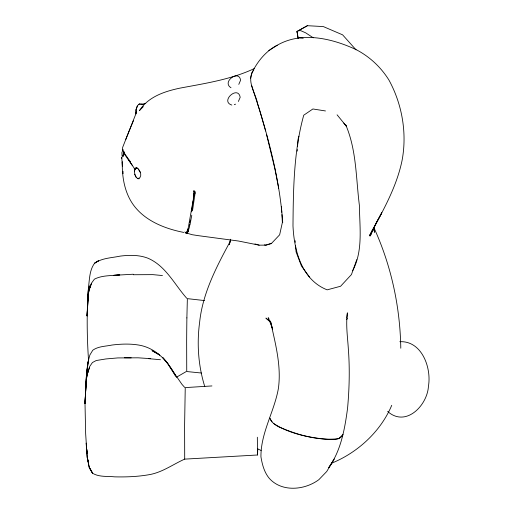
<?xml version="1.0" encoding="UTF-8"?>
<svg xmlns="http://www.w3.org/2000/svg" width="514" height="514" viewBox="0 0 514 514"><rect width="100%" height="100%" fill="white"/><g stroke="black" fill="none" stroke-linecap="round" stroke-linejoin="round"><path stroke-width="0.77" d="M123.45 156.365L123.533 154.007L123.392 155.491L123.662 154.296L121.754 157.445L122.377 165.996L122.3 161.961C121.902 178.384 125.127 195.815 136.261 208.517C148.083 222.132 166.478 229.038 183.729 232.418M121.741 158.415L121.754 157.445M186.884 317.928L187.366 298.531M257.771 448.851L257.527 454.993L184.699 459.124C172.82 464.418 162.019 472.61 148.79 474.743C137.54 476.696 126.11 477.114 114.712 476.851C107.31 476.048 99.228 477.288 92.584 473.246L89.417 468.048L87.194 457.254L85.658 433.803L85.009 403.458L86.506 373.986L87.817 362.723L89.879 354.975L92.783 350.22C98.341 346.205 105.588 346.397 112.065 345.029C120.893 343.962 129.869 343.603 138.671 345.048C155.877 347.843 168.264 361.4 175.743 376.274L169.055 365.698M123.219 155.883L123.392 152.228L124.028 151.694M194.086 191.786L193.649 196.425M135.561 113.022L135.683 110.549M123.533 153.037L123.444 155.395L123.54 153.866M88.607 361.471C86.93 336.709 86.564 311.844 88.517 287.088C89.571 278.896 89.5 269.818 94.782 262.975L98.604 260.714L94.859 263.052C102.215 257.957 111.808 257.887 120.347 256.088C129.644 254.963 139.3 254.815 148.148 258.298C165.932 266.085 174.49 284.499 186.762 298.293M85.587 393.184L85.009 403.458L86.506 373.986L88.434 360.532L86.506 373.986L86.185 380.36M87.065 315.917L88.389 293.475L90.258 285.199L88.389 293.475L87.065 315.917L88.517 287.088L88.022 295.434M85.009 403.458L86.101 381.953M124.06 152.427L124.047 151.977M85.677 391.604L86.076 384.491M86.159 382.911L86.384 378.959L88.273 369.804L86.384 378.959L85.928 384.851M136.338 112.585L136.48 110.671L136.178 113.067M297.208 151.155L297.323 149.568M297.548 146.4L298.062 139.268L298.897 136.223M346.899 317.993L347.38 312.853C345.723 325.015 347.644 337.248 348.376 349.404C349.854 369.013 349.34 388.68 347.567 408.251C344.823 428.804 341.058 450.335 328.799 467.586L334.306 459.002M193.791 195.5L194.035 193.425M195.005 193.81L192.487 210.836M193.264 199.278L193.489 197.736M282.719 222.691C279.969 182.174 269.67 142.5 257.668 103.841C255.715 93.625 247.44 83.011 252.098 72.474C257.662 61.224 265.944 51.014 277.271 45.213C301.57 31.181 331.761 38.364 355.727 49.428C369.328 56.354 380.887 67.096 388.931 80.049C402.154 104.175 407.172 133.171 402.102 160.304C396.525 187.507 382.448 211.781 369.354 235.92L381.793 212.77L376.389 222.568L370.311 235.971L372.046 230.902M134.353 171.528L134.469 170.764M193.039 200.82L188.342 227.49L186.839 231.975L185.708 232.836M191.568 211.8L194.356 192.358M124.272 152.909L123.9 153.121L123.392 152.228M191.78 215.109L189.949 225.042M135.825 112.958L135.921 113.98M190.392 221.174L190.598 220.082M189.724 222.421L189.923 221.361M123.778 153.249L123.874 152.78L123.9 153.121M189.409 226.083L189.705 224.727M189.653 226.436L187.848 232.225M230.478 239.235L229.263 244.542L230.51 240.88M136.017 110.002L137.386 106.07M250.511 78.546L252.098 72.474L253.8 69.968M135.831 110.047L137.251 106.051L138.491 104.618M188.105 229.469L188.407 228.447M187.893 230.42L188.047 229.906M89.609 367.491L87.232 374.243L89.526 366.79L92.411 362.537L96.227 360.526L105.968 358.939L117.802 357.924L138.137 357.815L150.698 358.663M188.214 231.647L188.522 230.792M356.78 259.654L351.441 274.56L340.602 286.247L327.161 289.845C301.705 279.867 294.111 250.62 292.986 225.864C293.308 188.85 293.77 151.09 303.735 115.207L312.897 108.974L325.478 110.96M91.588 283.336L89.23 289.594L91.383 283.317L94.383 279.173C102.119 275.163 111.313 275.851 119.775 274.861L113.678 275.343L133.229 274.232M134.315 170.359L135.799 167.949L136.981 167.866M136.525 112.245L122.698 147.274L122.351 149.497L123.585 151.431M125.699 139.57L128.725 132.027M352.623 270.749C363.289 250.768 359.594 227.233 359.408 205.504C355.99 178.93 356.639 151.155 346.243 126.052L345.614 124.574M128.494 132.586L133.454 120.629M238.785 84.38L240.578 80.242C239.074 69.152 221.393 82.041 230.998 87.727M238.38 101.464L240.179 97.332C238.136 84.894 219.748 101.361 231.827 105.062M123.135 149.561L121.869 152.632L122.088 155.922M124.324 153.037L124.536 152.581M391.732 405.315C380.713 431.497 357.673 452.641 331.581 463.223M230.034 241.76C216.375 267.036 202.522 293.455 199.605 322.509C196.721 343.872 198.346 366 204.778 386.599M187.045 232.007L187.353 231.48M333.303 460.55L326.737 471.486L318.886 479.652C304.796 490.195 281.878 492.438 269.304 478.386C264.254 472.392 262.191 464.412 260.945 456.837C260.688 432.929 274.309 411.663 278.389 388.462C281.556 365.653 275.215 343.082 270.435 320.993L272.626 329.178M186.421 232.855L186.897 232.103M194.465 191.304L194.016 191.349L193.849 192.127L194.774 192.287M194.6 192.275L194.427 191.259M186.974 232.752L186.486 233.395M187.302 232.322L187.623 231.859M143.367 106.559L139.512 110.523C148.315 96.728 164.564 91.408 179.778 88.17C205.092 83.403 230.985 79.548 254.501 68.497M346.442 319.657L347.548 318.558M186.884 232.219L185.901 232.534M187.205 232.99L187.526 232.688M187.102 233.407L187.43 233.105M268.771 50.597L277.271 45.213M176.296 377.321L186.081 371.654M303.221 38.261L298.987 37.618L298.126 38.377L297.015 31.47L307.411 25.7L323.338 26.58L342.613 34.843L356.016 49.826M298.165 38.306L297.015 31.47L307.411 25.7M139.879 103.867L138.472 104.47L139.75 103.937L141.035 104.124M234.307 104.663L235.56 104.156M124.362 152.639L123.572 152.812M185.772 233.272L186.094 233.157M271.296 243.617L265.95 245.127L259.152 245.159L238.457 241.021L198.256 235.65L192.165 234.705L187.706 233.388M145.738 103.34L141.466 104.355L143.245 104.374L140.72 104.252M399.828 341.707C421.795 340.57 431.651 367.838 428.445 386.187C427.442 405.295 405.893 427.77 387.652 411.451M137 168.046L135.934 168.174C133.736 170.211 134.411 173.7 135.645 176.09M211.941 385.937L185.246 387.601L184.603 425.052L184.699 459.124M186.82 232.701L185.965 232.322M137.797 178.3L138.96 178.262L139.962 177.523C141.858 174.754 140.129 171.22 138.234 168.939M133.287 274.733L152.896 274.637L162.45 275.543M138.908 178.448L137.688 178.474L136.493 177.619L134.565 174.246M298.358 30.699L300.754 30.673L305.663 32.832L313.277 37.811M124.337 357.75L131.198 357.847M135.799 167.949L136.936 167.975L138.227 168.913L140.457 172.563M148.642 358.656L160.477 359.736M137.765 178.724L139.165 178.776M187.995 298.711L204.572 300.574M201.398 373.023L186.736 371.538L186.653 341.386A34.566 0.36 -89.5 0 1 186.884 317.864M264.421 244.895L265.95 245.127L271.713 243.173L279.642 234.808L282.372 222.459L281.923 214.614M141.241 104.046L142.282 104.329M186.878 233.105L186.177 232.688M254.938 243.938L259.152 245.159M257.598 448.851L261.086 450.45M273.416 423.356C289.234 433.758 308.554 437.517 327.142 439.329C332.474 439.618 340.255 440.427 342.979 434.606L338.72 438.641C318.333 441.089 297.632 434.921 278.993 426.98C275.215 425.027 271.219 422.296 269.747 418.126L272.022 421.865M270.191 321.7L265.918 318.089L269.863 321.578M185.535 232.758L184.822 231.955M184.642 387.363L181.95 384.331L168.637 365.036M337.081 114.808L346.243 126.052L343.776 123.09M123.604 151.778L123.643 152.112M309.447 276.995L301.461 266.04L296.064 251.841L295.55 245.499M123.739 153.127L132.561 165.784M123.803 152.395L130.582 162.038M128.237 159.314L134.019 167.892M135.323 176.071L136.441 177.709M269.04 319.053L268.205 317.71L272.118 327.534M123.925 152.934L124.112 153.268M89.115 466.995L92.584 473.246L89.115 466.995L87.194 457.254L86.14 443.139M134.148 168.258L134.97 169.781M134.629 168.99L134.886 169.524M194.909 191.728L194.613 191.105L193.56 190.848L195.076 191.851L195.391 193.47M374.083 228.049C391.257 265.693 400.143 306.89 400.791 348.229M194.71 192.255L194.742 192.756M251.783 85.825L260.264 112.322L265.629 130.974M373.466 228.505L374.674 232.322L373.633 227.94M266.605 134.726L274.868 168.753L278.697 188.297M297.015 31.47L297.336 32.729M87.142 453.245L86.757 449.358L87.149 453.226M295.171 240.738L295.299 242.325M281.466 206.769L281.781 212.263M257.527 454.993L257.334 437.221M123.019 171.31L123.097 173.7M122.403 162.051L122.531 166.003M123.964 152.793L123.572 152.729L123.964 152.851M158.081 354.037L151.983 350.599L159.7 355.058L158.081 354.037M165.784 360.956L162.938 357.744L168.508 364.625L165.784 360.956M87.611 457.897L87.457 456.348L87.611 457.884M87.926 460.987L87.765 459.439L87.926 460.987"/></g></svg>
